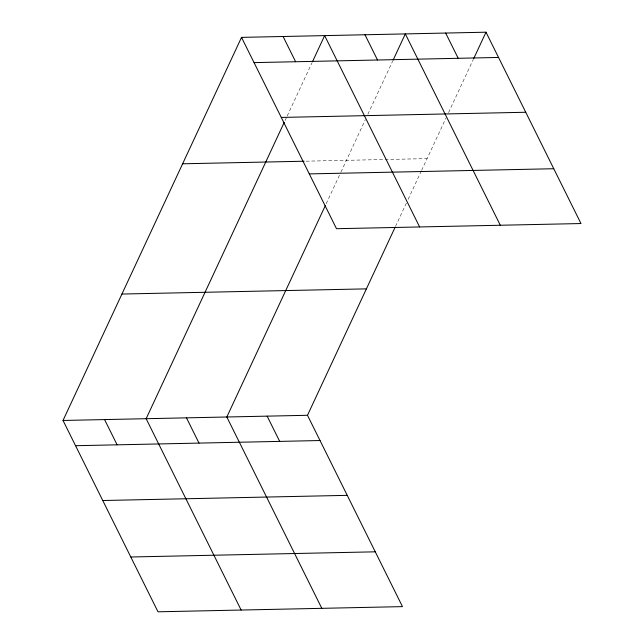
<?xml version="1.0" encoding="UTF-8"?>
<svg xmlns="http://www.w3.org/2000/svg" width="644" height="644" viewBox="0 0 644 644"><rect width="100%" height="100%" fill="white"/><g stroke="black" fill="none" stroke-linecap="round" stroke-linejoin="round"><path stroke-width="0.48" stroke-dasharray="3.22 2.42" d="M285.091 120.492L286.781 116.886M287.2 115.984L312.026 62.701M326.186 203.746L340.515 172.986M340.934 172.085L365.349 119.695M367.877 114.278L392.703 60.995M395.48 226.455L406.445 202.941M408.127 199.326L421.192 171.28M421.611 170.378L446.026 117.981M448.554 112.563L473.38 59.288M306.077 161.177L427.093 158.617"/><path stroke-width="0.97" d="M395.062 227.364L307.494 415.291L402.476 606.624L157.997 611.8L63.023 420.46L241.524 37.376L486.003 32.2L580.977 223.54L336.506 228.709L241.524 37.376M284.254 122.304L146.14 418.705L241.122 610.037M312.445 61.8L324.648 35.613L419.622 226.954M325.341 205.549L226.817 416.998L321.799 608.33M393.122 60.093L405.326 33.907L500.299 225.247M473.799 58.387L486.003 32.2M254.058 62.621L498.536 57.445M281.267 117.433L525.737 112.257M182.614 163.793L304.113 161.225M309.297 173.904L553.776 168.728M121.925 294.042L366.404 288.866M63.023 420.46L307.494 415.291M75.549 445.712L320.028 440.536M102.758 500.517L347.237 495.349M130.796 556.988L375.267 551.819M445.664 33.053L458.198 58.298M364.987 34.76L377.521 60.013M283.086 36.491L295.62 61.744M267.155 416.145L279.689 441.39M186.478 417.851L199.012 443.096M104.578 419.582L117.111 444.835"/></g></svg>
